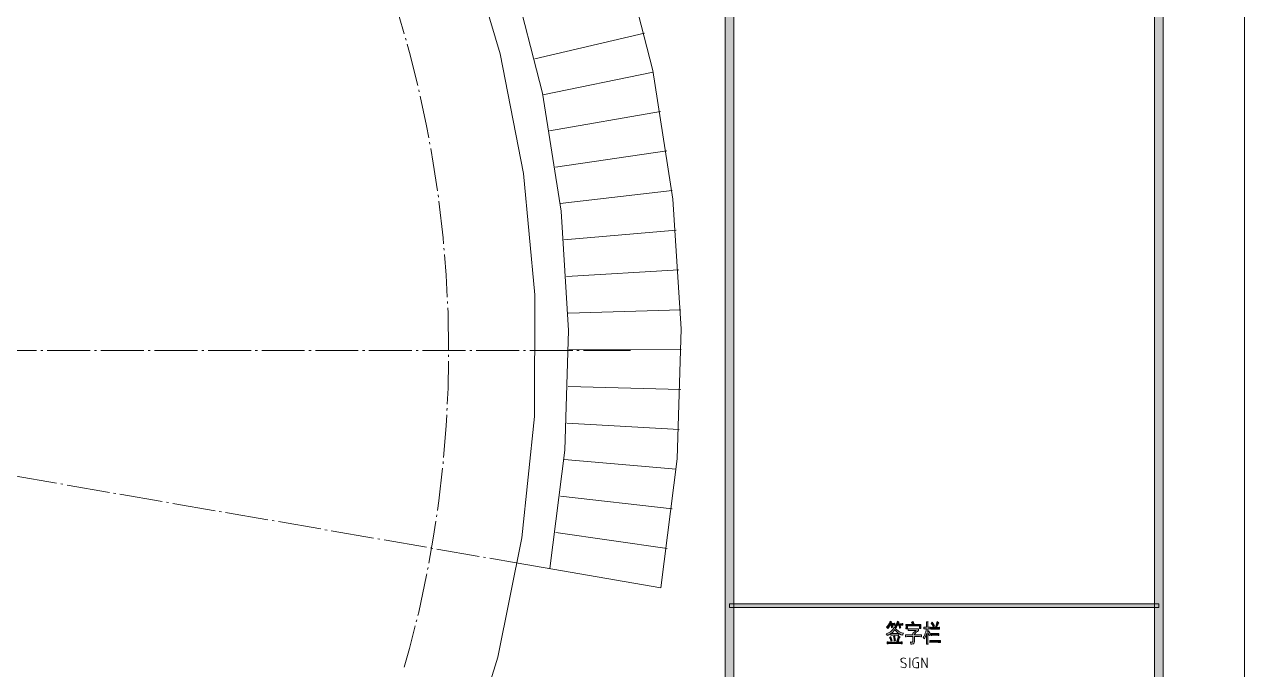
# Model space of a CAD drawing. Header units: millimetres. Extents: x 0 to 829, y 0 to 586.
# Drawn here: x 688.9 to 829.2, y 166.7 to 240.9 of the extents above; entities that cross this region are included whole.
import ezdxf

# ---------------------------------------------------------------- set-up
doc = ezdxf.new("R2010")
doc.units = ezdxf.units.MM

msp = doc.modelspace()

# ---------------------------------------------------------------- hatches: boundary and pattern name
h = msp.add_hatch(color=0)
h.dxf.hatch_style = 2
h.paths.add_polyline_path([(770.449028, 9.860139), (769.464778, 9.860139), (769.464778, 575.772139), (770.449028, 575.772139)])
h = msp.add_hatch(color=0)
h.dxf.hatch_style = 2
h.paths.add_polyline_path([(819.788528, 9.36625), (818.80075, 10.3505), (818.80075, 575.281778), (819.788528, 576.266028)])
h = msp.add_hatch(color=0)
h.dxf.hatch_style = 2
h.paths.add_polyline_path([(819.294639, 174.265167), (819.294639, 173.841833), (769.958667, 173.841833), (769.958667, 174.265167)])
h = msp.add_hatch(color=0)
h.paths.add_polyline_path([(789.865917, 170.642139), (789.703639, 170.702111), (789.484917, 170.804417), (789.424944, 170.843222), (789.424944, 170.642139), (789.350861, 170.649194), (789.206222, 170.652722), (789.135667, 170.652722), (788.811111, 170.652722), (788.7335, 170.652722), (788.581806, 170.649194), (788.500667, 170.642139), (788.500667, 170.829111), (788.387778, 170.7515), (788.179639, 170.635083), (788.084389, 170.596278), (788.06675, 170.663306), (788.010306, 170.776194), (787.967972, 170.818528), (788.158472, 170.874972), (788.465389, 171.044306), (788.581806, 171.157194), (788.694694, 171.273611), (788.839333, 171.474694), (788.867556, 171.562889), (788.909889, 171.541722), (789.008667, 171.502917), (789.068639, 171.485278), (789.033361, 171.428833), (789.139194, 171.301833), (789.372028, 171.104278), (789.506083, 171.03725), (789.636611, 170.966694), (789.858861, 170.896139), (789.950583, 170.896139), (789.911778, 170.843222), (789.872972, 170.712694)])
h.paths.add_polyline_path([(788.535944, 170.853806), (788.602972, 170.84675), (788.737028, 170.843222), (788.811111, 170.843222), (789.135667, 170.843222), (789.206222, 170.843222), (789.343806, 170.84675), (789.407306, 170.853806), (789.290889, 170.920833), (789.054528, 171.146611), (788.934583, 171.308889), (788.874611, 171.196), (788.677056, 170.970222)])
h = msp.add_hatch(color=0)
h.dxf.hatch_style = 2
h.paths.add_polyline_path([(788.966333, 171.806306), (788.885194, 171.813361), (788.7335, 171.820417), (788.666472, 171.820417), (788.684111, 171.756917), (788.722917, 171.636972), (788.744083, 171.573472), (788.691167, 171.559361), (788.610028, 171.520556), (788.57475, 171.495861), (788.567694, 171.562889), (788.539472, 171.725167), (788.518306, 171.820417), (788.426583, 171.820417), (788.356028, 171.696944), (788.218444, 171.495861), (788.151417, 171.41825), (788.119667, 171.467639), (788.038528, 171.54525), (787.992667, 171.573472), (788.087917, 171.651083), (788.232556, 171.831), (788.281944, 171.929778), (788.327806, 172.028556), (788.394833, 172.197889), (788.408944, 172.261389), (788.451278, 172.240222), (788.546528, 172.197889), (788.602972, 172.173194), (788.571222, 172.141444), (788.525361, 172.056778), (788.51125, 172.007389), (788.768778, 172.007389), (788.818167, 172.007389), (788.916944, 172.014444), (788.966333, 172.017972)])
h = msp.add_hatch(color=0)
h.dxf.hatch_style = 2
h.paths.add_polyline_path([(789.650722, 171.541722), (789.608389, 171.520556), (789.530778, 171.474694), (789.491972, 171.453528), (789.484917, 171.534667), (789.449639, 171.707528), (789.424944, 171.795722), (789.266194, 171.795722), (789.220333, 171.718111), (789.139194, 171.580528), (789.100389, 171.520556), (789.065111, 171.559361), (788.983972, 171.612278), (788.941639, 171.629917), (789.001611, 171.696944), (789.093333, 171.841583), (789.128611, 171.919194), (789.163889, 171.996806), (789.227389, 172.162611), (789.252083, 172.250806), (789.287361, 172.222583), (789.375556, 172.18025), (789.424944, 172.162611), (789.40025, 172.123806), (789.357917, 172.028556), (789.343806, 171.975639), (789.650722, 171.975639), (789.693056, 171.975639), (789.809472, 171.979167), (789.883556, 171.986222), (789.883556, 171.785139), (789.770667, 171.792194), (789.611917, 171.795722), (789.566056, 171.795722), (789.583694, 171.746333), (789.626028, 171.619333)])
h = msp.add_hatch(color=0)
h.dxf.hatch_style = 2
h.paths.add_polyline_path([(791.675667, 171.375917), (791.675667, 171.174833), (791.640389, 171.153667), (791.545139, 171.079583), (791.481639, 171.030194), (791.421667, 170.980806), (791.277028, 170.853806), (791.199417, 170.776194), (791.199417, 170.673889), (791.767389, 170.673889), (791.806194, 170.673889), (791.94025, 170.680944), (792.031972, 170.688), (792.031972, 170.46575), (791.94025, 170.476333), (791.806194, 170.486917), (791.767389, 170.486917), (791.199417, 170.486917), (791.199417, 169.918944), (791.195889, 169.809583), (791.139444, 169.682583), (791.090056, 169.664944), (791.040667, 169.647306), (790.896028, 169.619083), (790.800778, 169.6085), (790.79725, 169.664944), (790.7655, 169.799), (790.740806, 169.876611), (790.836056, 169.866028), (790.959528, 169.8625), (790.984222, 169.869556), (791.008917, 169.880139), (791.030083, 169.954222), (791.023028, 170.02125), (791.023028, 170.486917), (790.440944, 170.486917), (790.373917, 170.486917), (790.246917, 170.479861), (790.183417, 170.476333), (790.183417, 170.688), (790.246917, 170.680944), (790.370389, 170.673889), (790.433889, 170.673889), (791.023028, 170.673889), (791.023028, 170.726806), (791.015972, 170.818528), (791.008917, 170.864389), (791.044194, 170.885556), (791.128861, 170.949056), (791.174722, 170.987861), (791.220583, 171.026667), (791.333472, 171.125444), (791.4005, 171.185417), (790.751389, 171.185417), (790.673778, 171.185417), (790.550306, 171.181889), (790.500917, 171.174833), (790.500917, 171.3865), (790.550306, 171.379444), (790.67025, 171.375917), (790.740806, 171.375917)])
h = msp.add_hatch(color=0)
h.dxf.hatch_style = 2
h.paths.add_polyline_path([(791.008917, 172.240222), (791.086528, 172.102639), (791.181778, 171.922722), (791.199417, 171.883917), (791.957889, 171.883917), (791.954361, 171.802778), (791.947306, 171.675778), (791.947306, 171.629917), (791.947306, 171.591111), (791.954361, 171.48175), (791.957889, 171.407667), (791.792083, 171.407667), (791.792083, 171.707528), (790.398611, 171.707528), (790.398611, 171.397083), (790.232806, 171.397083), (790.236333, 171.474694), (790.243389, 171.598167), (790.243389, 171.6405), (790.243389, 171.686361), (790.236333, 171.806306), (790.232806, 171.883917), (791.008917, 171.883917), (790.977167, 171.947417), (790.906611, 172.056778), (790.867806, 172.106167), (790.899556, 172.134389), (790.970111, 172.201417)])
h = msp.add_hatch(color=0)
h.dxf.hatch_style = 2
h.paths.add_polyline_path([(792.282444, 171.573472), (792.335361, 171.573472), (792.444722, 171.569944), (792.497639, 171.562889), (792.599944, 171.562889), (792.599944, 171.831), (792.599944, 171.912139), (792.592889, 172.095583), (792.589361, 172.197889), (792.772806, 172.197889), (792.76575, 172.106167), (792.755167, 171.922722), (792.755167, 171.831), (792.755167, 171.562889), (792.857472, 171.562889), (792.889222, 171.562889), (792.963306, 171.569944), (793.005639, 171.573472), (793.005639, 171.365333), (792.991528, 171.368861), (792.906861, 171.379444), (792.839833, 171.3865), (792.755167, 171.3865), (792.755167, 171.051361), (792.839833, 171.143083), (792.899806, 171.030194), (793.005639, 170.825583), (793.055028, 170.730333), (793.023278, 170.698583), (792.959778, 170.631556), (792.931556, 170.596278), (792.882167, 170.709167), (792.793972, 170.882028), (792.755167, 170.942), (792.755167, 170.088278), (792.755167, 169.971861), (792.76575, 169.731972), (792.772806, 169.6085), (792.589361, 169.6085), (792.592889, 169.7355), (792.599944, 169.975389), (792.599944, 170.088278), (792.599944, 170.829111), (792.554083, 170.688), (792.427083, 170.391667), (792.349472, 170.2435), (792.314194, 170.285833), (792.247167, 170.359917), (792.215417, 170.388139), (792.278917, 170.486917), (792.395333, 170.733861), (792.44825, 170.882028), (792.501167, 171.026667), (792.57525, 171.280667), (792.589361, 171.3865), (792.483528, 171.3865), (792.282444, 171.365333)])
h = msp.add_hatch(color=0)
h.dxf.hatch_style = 2
h.paths.add_polyline_path([(794.021639, 172.074417), (793.989889, 172.035611), (793.926389, 171.92625), (793.894639, 171.859222), (793.862889, 171.788667), (793.799389, 171.629917), (793.764111, 171.541722), (793.824083, 171.541722), (793.898167, 171.54525), (794.039278, 171.559361), (794.106306, 171.562889), (794.106306, 171.340639), (794.039278, 171.347694), (793.894639, 171.351222), (793.8135, 171.351222), (793.365472, 171.351222), (793.280806, 171.351222), (793.139694, 171.347694), (793.08325, 171.340639), (793.08325, 171.562889), (793.139694, 171.559361), (793.280806, 171.54525), (793.365472, 171.541722), (793.605361, 171.541722), (793.633583, 171.612278), (793.690028, 171.756917), (793.714722, 171.831), (793.739417, 171.901556), (793.792333, 172.092056), (793.824083, 172.208472), (793.862889, 172.173194), (793.965194, 172.106167)])
h = msp.add_hatch(color=0)
h.dxf.hatch_style = 2
h.paths.add_polyline_path([(793.256111, 172.141444), (793.323139, 172.042667), (793.457194, 171.823944), (793.524222, 171.707528), (793.488944, 171.679306), (793.421917, 171.619333), (793.390167, 171.584056), (793.340778, 171.689889), (793.213778, 171.901556), (793.139694, 172.007389), (793.164389, 172.028556), (793.224361, 172.095583)])
h = msp.add_hatch(color=0)
h.dxf.hatch_style = 2
h.paths.add_polyline_path([(788.394833, 169.675528), (788.32075, 169.675528), (788.172583, 169.672), (788.094972, 169.664944), (788.094972, 169.876611), (788.176111, 169.869556), (788.32075, 169.866028), (788.38425, 169.866028), (789.160361, 169.866028), (789.185056, 169.933056), (789.237972, 170.098861), (789.266194, 170.197639), (789.297944, 170.296417), (789.343806, 170.479861), (789.357917, 170.564528), (789.403778, 170.536306), (789.506083, 170.490444), (789.559, 170.476333), (789.530778, 170.441056), (789.474333, 170.328167), (789.449639, 170.247028), (789.424944, 170.165889), (789.3685, 169.975389), (789.333222, 169.866028), (789.446111, 169.866028), (789.675417, 169.869556), (789.791833, 169.876611), (789.791833, 169.664944), (789.675417, 169.672), (789.499028, 169.675528), (789.442583, 169.675528)])
h = msp.add_hatch(color=0)
h.dxf.hatch_style = 2
h.paths.add_polyline_path([(788.493611, 170.476333), (788.546528, 170.342278), (788.620611, 170.120028), (788.641778, 170.031833), (788.610028, 170.02125), (788.543, 169.982444), (788.51125, 169.954222), (788.493611, 170.042417), (788.419528, 170.257611), (788.359556, 170.388139), (788.380722, 170.40225), (788.44775, 170.448111)])
h = msp.add_hatch(color=0)
h.dxf.hatch_style = 2
h.paths.add_polyline_path([(788.89225, 169.996556), (788.881667, 170.098861), (788.82875, 170.349333), (788.793472, 170.4975), (788.825222, 170.504556), (788.902833, 170.525722), (788.941639, 170.543361), (788.959278, 170.476333), (789.008667, 170.225861), (789.043944, 170.042417), (789.001611, 170.035361), (788.927528, 170.014194)])
h = msp.add_hatch(color=0)
h.dxf.hatch_style = 2
h.paths.add_polyline_path([(793.855833, 170.02125), (793.926389, 170.02125), (794.092194, 170.024778), (794.187444, 170.031833), (794.187444, 169.809583), (794.092194, 169.813111), (793.926389, 169.827222), (793.855833, 169.83075), (793.206722, 169.83075), (792.991528, 169.809583), (792.991528, 170.031833), (793.044444, 170.031833), (793.153806, 170.024778), (793.206722, 170.02125)])
h = msp.add_hatch(color=0)
h.dxf.hatch_style = 2
h.paths.add_polyline_path([(793.78175, 170.829111), (793.838194, 170.829111), (793.954611, 170.836167), (794.014583, 170.843222), (794.014583, 170.620972), (793.954611, 170.631556), (793.838194, 170.642139), (793.78175, 170.642139), (793.390167, 170.642139), (793.326667, 170.642139), (793.206722, 170.631556), (793.14675, 170.620972), (793.14675, 170.843222), (793.206722, 170.843222), (793.326667, 170.836167), (793.390167, 170.829111)])

# ---------------------------------------------------------------- linework, layer by layer
at = {"color": 0, "lineweight": 0}
for points in [[(0, 0), (0, 585.632278), (829.154778, 585.632278), (829.154778, 0)], [(770.449028, 9.860139), (769.464778, 9.860139), (769.464778, 575.772139), (770.449028, 575.772139)], [(819.788528, 9.36625), (818.80075, 10.3505), (818.80075, 575.281778), (819.788528, 576.266028)], [(819.294639, 174.265167), (819.294639, 173.841833), (769.958667, 173.841833), (769.958667, 174.265167)], [(789.865917, 170.642139), (789.703639, 170.702111), (789.484917, 170.804417), (789.424944, 170.843222), (789.424944, 170.642139), (789.350861, 170.649194), (789.206222, 170.652722), (789.135667, 170.652722), (788.811111, 170.652722), (788.7335, 170.652722), (788.581806, 170.649194), (788.500667, 170.642139), (788.500667, 170.829111), (788.387778, 170.7515), (788.179639, 170.635083), (788.084389, 170.596278), (788.06675, 170.663306), (788.010306, 170.776194), (787.967972, 170.818528), (788.158472, 170.874972), (788.465389, 171.044306), (788.581806, 171.157194), (788.694694, 171.273611), (788.839333, 171.474694), (788.867556, 171.562889), (788.909889, 171.541722), (789.008667, 171.502917), (789.068639, 171.485278), (789.033361, 171.428833), (789.139194, 171.301833), (789.372028, 171.104278), (789.506083, 171.03725), (789.636611, 170.966694), (789.858861, 170.896139), (789.950583, 170.896139), (789.911778, 170.843222), (789.872972, 170.712694)], [(788.966333, 171.806306), (788.885194, 171.813361), (788.7335, 171.820417), (788.666472, 171.820417), (788.684111, 171.756917), (788.722917, 171.636972), (788.744083, 171.573472), (788.691167, 171.559361), (788.610028, 171.520556), (788.57475, 171.495861), (788.567694, 171.562889), (788.539472, 171.725167), (788.518306, 171.820417), (788.426583, 171.820417), (788.356028, 171.696944), (788.218444, 171.495861), (788.151417, 171.41825), (788.119667, 171.467639), (788.038528, 171.54525), (787.992667, 171.573472), (788.087917, 171.651083), (788.232556, 171.831), (788.281944, 171.929778), (788.327806, 172.028556), (788.394833, 172.197889), (788.408944, 172.261389), (788.451278, 172.240222), (788.546528, 172.197889), (788.602972, 172.173194), (788.571222, 172.141444), (788.525361, 172.056778), (788.51125, 172.007389), (788.768778, 172.007389), (788.818167, 172.007389), (788.916944, 172.014444), (788.966333, 172.017972)], [(788.535944, 170.853806), (788.602972, 170.84675), (788.737028, 170.843222), (788.811111, 170.843222), (789.135667, 170.843222), (789.206222, 170.843222), (789.343806, 170.84675), (789.407306, 170.853806), (789.290889, 170.920833), (789.054528, 171.146611), (788.934583, 171.308889), (788.874611, 171.196), (788.677056, 170.970222)], [(789.650722, 171.541722), (789.608389, 171.520556), (789.530778, 171.474694), (789.491972, 171.453528), (789.484917, 171.534667), (789.449639, 171.707528), (789.424944, 171.795722), (789.266194, 171.795722), (789.220333, 171.718111), (789.139194, 171.580528), (789.100389, 171.520556), (789.065111, 171.559361), (788.983972, 171.612278), (788.941639, 171.629917), (789.001611, 171.696944), (789.093333, 171.841583), (789.128611, 171.919194), (789.163889, 171.996806), (789.227389, 172.162611), (789.252083, 172.250806), (789.287361, 172.222583), (789.375556, 172.18025), (789.424944, 172.162611), (789.40025, 172.123806), (789.357917, 172.028556), (789.343806, 171.975639), (789.650722, 171.975639), (789.693056, 171.975639), (789.809472, 171.979167), (789.883556, 171.986222), (789.883556, 171.785139), (789.770667, 171.792194), (789.611917, 171.795722), (789.566056, 171.795722), (789.583694, 171.746333), (789.626028, 171.619333)], [(791.675667, 171.375917), (791.675667, 171.174833), (791.640389, 171.153667), (791.545139, 171.079583), (791.481639, 171.030194), (791.421667, 170.980806), (791.277028, 170.853806), (791.199417, 170.776194), (791.199417, 170.673889), (791.767389, 170.673889), (791.806194, 170.673889), (791.94025, 170.680944), (792.031972, 170.688), (792.031972, 170.46575), (791.94025, 170.476333), (791.806194, 170.486917), (791.767389, 170.486917), (791.199417, 170.486917), (791.199417, 169.918944), (791.195889, 169.809583), (791.139444, 169.682583), (791.090056, 169.664944), (791.040667, 169.647306), (790.896028, 169.619083), (790.800778, 169.6085), (790.79725, 169.664944), (790.7655, 169.799), (790.740806, 169.876611), (790.836056, 169.866028), (790.959528, 169.8625), (790.984222, 169.869556), (791.008917, 169.880139), (791.030083, 169.954222), (791.023028, 170.02125), (791.023028, 170.486917), (790.440944, 170.486917), (790.373917, 170.486917), (790.246917, 170.479861), (790.183417, 170.476333), (790.183417, 170.688), (790.246917, 170.680944), (790.370389, 170.673889), (790.433889, 170.673889), (791.023028, 170.673889), (791.023028, 170.726806), (791.015972, 170.818528), (791.008917, 170.864389), (791.044194, 170.885556), (791.128861, 170.949056), (791.174722, 170.987861), (791.220583, 171.026667), (791.333472, 171.125444), (791.4005, 171.185417), (790.751389, 171.185417), (790.673778, 171.185417), (790.550306, 171.181889), (790.500917, 171.174833), (790.500917, 171.3865), (790.550306, 171.379444), (790.67025, 171.375917), (790.740806, 171.375917)], [(791.008917, 172.240222), (791.086528, 172.102639), (791.181778, 171.922722), (791.199417, 171.883917), (791.957889, 171.883917), (791.954361, 171.802778), (791.947306, 171.675778), (791.947306, 171.629917), (791.947306, 171.591111), (791.954361, 171.48175), (791.957889, 171.407667), (791.792083, 171.407667), (791.792083, 171.707528), (790.398611, 171.707528), (790.398611, 171.397083), (790.232806, 171.397083), (790.236333, 171.474694), (790.243389, 171.598167), (790.243389, 171.6405), (790.243389, 171.686361), (790.236333, 171.806306), (790.232806, 171.883917), (791.008917, 171.883917), (790.977167, 171.947417), (790.906611, 172.056778), (790.867806, 172.106167), (790.899556, 172.134389), (790.970111, 172.201417)], [(792.282444, 171.573472), (792.335361, 171.573472), (792.444722, 171.569944), (792.497639, 171.562889), (792.599944, 171.562889), (792.599944, 171.831), (792.599944, 171.912139), (792.592889, 172.095583), (792.589361, 172.197889), (792.772806, 172.197889), (792.76575, 172.106167), (792.755167, 171.922722), (792.755167, 171.831), (792.755167, 171.562889), (792.857472, 171.562889), (792.889222, 171.562889), (792.963306, 171.569944), (793.005639, 171.573472), (793.005639, 171.365333), (792.991528, 171.368861), (792.906861, 171.379444), (792.839833, 171.3865), (792.755167, 171.3865), (792.755167, 171.051361), (792.839833, 171.143083), (792.899806, 171.030194), (793.005639, 170.825583), (793.055028, 170.730333), (793.023278, 170.698583), (792.959778, 170.631556), (792.931556, 170.596278), (792.882167, 170.709167), (792.793972, 170.882028), (792.755167, 170.942), (792.755167, 170.088278), (792.755167, 169.971861), (792.76575, 169.731972), (792.772806, 169.6085), (792.589361, 169.6085), (792.592889, 169.7355), (792.599944, 169.975389), (792.599944, 170.088278), (792.599944, 170.829111), (792.554083, 170.688), (792.427083, 170.391667), (792.349472, 170.2435), (792.314194, 170.285833), (792.247167, 170.359917), (792.215417, 170.388139), (792.278917, 170.486917), (792.395333, 170.733861), (792.44825, 170.882028), (792.501167, 171.026667), (792.57525, 171.280667), (792.589361, 171.3865), (792.483528, 171.3865), (792.282444, 171.365333)], [(794.021639, 172.074417), (793.989889, 172.035611), (793.926389, 171.92625), (793.894639, 171.859222), (793.862889, 171.788667), (793.799389, 171.629917), (793.764111, 171.541722), (793.824083, 171.541722), (793.898167, 171.54525), (794.039278, 171.559361), (794.106306, 171.562889), (794.106306, 171.340639), (794.039278, 171.347694), (793.894639, 171.351222), (793.8135, 171.351222), (793.365472, 171.351222), (793.280806, 171.351222), (793.139694, 171.347694), (793.08325, 171.340639), (793.08325, 171.562889), (793.139694, 171.559361), (793.280806, 171.54525), (793.365472, 171.541722), (793.605361, 171.541722), (793.633583, 171.612278), (793.690028, 171.756917), (793.714722, 171.831), (793.739417, 171.901556), (793.792333, 172.092056), (793.824083, 172.208472), (793.862889, 172.173194), (793.965194, 172.106167)], [(793.256111, 172.141444), (793.323139, 172.042667), (793.457194, 171.823944), (793.524222, 171.707528), (793.488944, 171.679306), (793.421917, 171.619333), (793.390167, 171.584056), (793.340778, 171.689889), (793.213778, 171.901556), (793.139694, 172.007389), (793.164389, 172.028556), (793.224361, 172.095583)], [(788.394833, 169.675528), (788.32075, 169.675528), (788.172583, 169.672), (788.094972, 169.664944), (788.094972, 169.876611), (788.176111, 169.869556), (788.32075, 169.866028), (788.38425, 169.866028), (789.160361, 169.866028), (789.185056, 169.933056), (789.237972, 170.098861), (789.266194, 170.197639), (789.297944, 170.296417), (789.343806, 170.479861), (789.357917, 170.564528), (789.403778, 170.536306), (789.506083, 170.490444), (789.559, 170.476333), (789.530778, 170.441056), (789.474333, 170.328167), (789.449639, 170.247028), (789.424944, 170.165889), (789.3685, 169.975389), (789.333222, 169.866028), (789.446111, 169.866028), (789.675417, 169.869556), (789.791833, 169.876611), (789.791833, 169.664944), (789.675417, 169.672), (789.499028, 169.675528), (789.442583, 169.675528)], [(788.493611, 170.476333), (788.546528, 170.342278), (788.620611, 170.120028), (788.641778, 170.031833), (788.610028, 170.02125), (788.543, 169.982444), (788.51125, 169.954222), (788.493611, 170.042417), (788.419528, 170.257611), (788.359556, 170.388139), (788.380722, 170.40225), (788.44775, 170.448111)], [(788.89225, 169.996556), (788.881667, 170.098861), (788.82875, 170.349333), (788.793472, 170.4975), (788.825222, 170.504556), (788.902833, 170.525722), (788.941639, 170.543361), (788.959278, 170.476333), (789.008667, 170.225861), (789.043944, 170.042417), (789.001611, 170.035361), (788.927528, 170.014194)], [(793.855833, 170.02125), (793.926389, 170.02125), (794.092194, 170.024778), (794.187444, 170.031833), (794.187444, 169.809583), (794.092194, 169.813111), (793.926389, 169.827222), (793.855833, 169.83075), (793.206722, 169.83075), (792.991528, 169.809583), (792.991528, 170.031833), (793.044444, 170.031833), (793.153806, 170.024778), (793.206722, 170.02125)], [(793.78175, 170.829111), (793.838194, 170.829111), (793.954611, 170.836167), (794.014583, 170.843222), (794.014583, 170.620972), (793.954611, 170.631556), (793.838194, 170.642139), (793.78175, 170.642139), (793.390167, 170.642139), (793.326667, 170.642139), (793.206722, 170.631556), (793.14675, 170.620972), (793.14675, 170.843222), (793.206722, 170.843222), (793.326667, 170.836167), (793.390167, 170.829111)]]:
    msp.add_lwpolyline(points, close=True, dxfattribs=at)
for points in [[(762.067028, 176.096083), (763.929694, 190.937444), (764.395361, 205.888167), (763.4605, 220.817722), (761.135694, 235.592056), (757.438583, 250.087694), (752.404444, 264.170583), (746.072083, 277.724306), (738.505, 290.625389), (729.763167, 302.764472), (719.924194, 314.032194), (709.076278, 324.329778), (697.311139, 333.569028), (684.734611, 341.665278), (671.459583, 348.555028), (657.595417, 354.17125), (643.265583, 358.468083), (628.600611, 361.403194), (613.723972, 362.958944)], [(749.321167, 178.304472), (751.032139, 191.942861), (751.459, 205.687083), (750.60175, 219.406611), (748.463917, 232.985028), (745.066667, 246.305917), (740.438222, 259.252861), (734.620917, 271.709444), (727.664139, 283.566306), (719.631389, 294.721139), (710.589694, 305.075167), (700.620194, 314.540194), (689.807556, 323.031556), (678.247028, 330.475167), (666.044444, 336.807528), (653.302111, 341.968667), (640.136444, 345.91625), (626.656806, 348.615), (612.983139, 350.04375)], [(556.471667, 68.555306), (569.884278, 64.498361), (583.6285, 61.771389), (597.570278, 60.399083), (611.582611, 60.399083), (625.527917, 61.771389), (639.272139, 64.498361), (652.681222, 68.555306), (665.631694, 73.903417), (678.000083, 80.489778), (689.659389, 88.257944), (700.507306, 97.126778), (710.434472, 107.015139), (719.349167, 117.82425), (727.163194, 129.455333), (733.806, 141.791972), (739.207028, 154.721278), (743.320417, 168.11625), (746.103833, 181.846361), (747.529056, 195.784611), (747.589028, 209.796944), (746.276694, 223.745778), (743.606167, 237.500583), (739.605667, 250.930833)], [(732.578333, 239.804222), (732.003306, 241.825639), (731.146056, 244.50675)], [(747.599611, 236.925556), (760.19025, 239.878306)], [(732.779417, 239.091611), (732.712389, 239.327972)], [(734.134083, 233.856389), (733.188639, 237.659333), (732.913472, 238.618889)], [(748.502722, 232.805111), (761.1745, 235.398028)], [(734.303417, 233.136722), (734.2505, 233.376611)], [(735.3935, 227.838), (735.143028, 229.217361), (734.405722, 232.656944)], [(749.285889, 228.6635), (762.028222, 230.889528)], [(735.524028, 227.111278), (735.481694, 227.354694)], [(736.384806, 221.770222), (735.915611, 224.952278), (735.612222, 226.627972)], [(749.952639, 224.497194), (762.754944, 226.356333)], [(750.499444, 220.316778), (763.347611, 221.809028)], [(736.494167, 221.039972), (736.458889, 221.283389)], [(737.097417, 215.663639), (737.040972, 216.362139), (736.561194, 220.553139)], [(750.926306, 216.12225), (763.813278, 217.244083)], [(737.157389, 214.929861), (737.13975, 215.173278)], [(737.517222, 209.528833), (737.39375, 212.044139), (737.199722, 214.4395)], [(751.229694, 211.913611), (764.144889, 212.665028)], [(737.5525, 208.791528), (737.541917, 209.038472)], [(737.675972, 203.383444), (737.605417, 207.715556), (737.577194, 208.301167)], [(751.416667, 207.701444), (764.345972, 208.082444)], [(685.383722, 203.383444), (690.315556, 203.383444)], [(690.809444, 203.383444), (691.052861, 203.383444)], [(691.54675, 203.383444), (696.478583, 203.383444)], [(696.968944, 203.383444), (697.215889, 203.383444)], [(697.709778, 203.383444), (702.638083, 203.383444)], [(703.131972, 203.383444), (703.378917, 203.383444)], [(703.872806, 203.383444), (708.801111, 203.383444)], [(709.295, 203.383444), (709.541944, 203.383444)], [(710.032306, 203.383444), (714.964139, 203.383444)], [(715.4545, 203.383444), (715.701444, 203.383444)], [(716.195333, 203.383444), (721.123639, 203.383444)], [(721.617528, 203.383444), (721.864472, 203.383444)], [(722.358361, 203.383444), (727.286667, 203.383444)], [(727.780556, 203.383444), (728.0275, 203.383444)], [(728.517861, 203.383444), (733.449694, 203.383444)], [(733.940056, 203.383444), (734.187, 203.383444)], [(734.680889, 203.383444), (739.609194, 203.383444)], [(740.103083, 203.383444), (740.350028, 203.383444)], [(740.843917, 203.383444), (745.772222, 203.383444)], [(746.266111, 203.383444), (746.513056, 203.383444)], [(747.003417, 203.383444), (751.93525, 203.383444)], [(751.480167, 203.48575), (764.413, 203.492806)], [(752.429139, 203.383444), (752.672556, 203.383444)], [(753.166444, 203.383444), (758.578056, 203.383444)], [(737.517222, 197.238056), (737.605417, 199.051333), (737.654806, 202.155778)], [(737.665389, 202.646139), (737.668917, 202.893083)], [(751.420194, 199.266528), (764.3495, 198.906694)], [(737.481944, 196.50075), (737.492528, 196.747694)], [(737.097417, 191.10325), (737.39375, 194.72275), (737.45725, 196.010389)], [(751.243806, 195.054361), (764.155472, 194.320583)], [(750.943944, 190.84925), (763.830917, 189.745056)], [(736.384806, 184.996667), (736.547083, 186.100861), (736.981, 189.879111)], [(737.037444, 190.369472), (737.040972, 190.40475), (737.058611, 190.612889)], [(687.757917, 188.972472), (692.615667, 188.129333)], [(693.098972, 188.044667), (693.342389, 188.002333)], [(693.829222, 187.917667), (698.686972, 187.078056)], [(699.170278, 186.993389), (699.413694, 186.951056)], [(699.900528, 186.866389), (704.758278, 186.026778)], [(750.524139, 186.651194), (763.372306, 185.176583)], [(705.241583, 185.942111), (705.485, 185.899778)], [(705.971833, 185.815111), (710.829583, 184.971972)], [(711.312889, 184.890833), (711.556306, 184.8485)], [(712.043139, 184.763833), (716.900889, 183.920694)], [(717.384194, 183.836028), (717.627611, 183.793694)], [(718.114444, 183.712556), (722.972194, 182.869417)], [(735.3935, 178.928889), (735.915611, 181.814611), (736.204889, 183.779583)], [(736.278972, 184.266417), (736.31425, 184.509833)], [(723.459028, 182.78475), (723.698917, 182.742417)], [(724.18575, 182.65775), (729.0435, 181.818139)], [(749.980861, 182.470778), (762.786694, 180.629278)], [(729.530333, 181.733472), (729.770222, 181.691139)], [(730.257056, 181.606472), (735.114806, 180.766861)], [(735.601639, 180.682194), (735.841528, 180.639861)], [(736.328361, 180.555194), (741.186111, 179.712056)], [(741.672944, 179.630917), (741.916361, 179.588583)], [(742.399667, 179.503917), (745.437083, 178.978278)], [(735.262972, 178.202167), (735.305306, 178.445583)], [(745.437083, 178.978278), (762.067028, 176.096083)], [(734.134083, 172.9105), (734.232861, 173.312667), (735.143028, 177.549528), (735.174778, 177.718861)], [(732.578333, 166.962667), (733.188639, 169.111083), (733.83775, 171.718111)], [(733.957694, 172.197889), (734.014139, 172.43425)], [(789.650722, 167.019111), (790.031722, 166.892111)], [(790.222222, 167.971611), (789.904722, 168.035111), (789.745972, 167.978667), (789.657778, 167.837556), (789.675417, 167.67175), (789.788306, 167.551806)], [(789.788306, 167.551806), (790.144611, 167.375417)], [(790.031722, 166.892111), (790.186944, 166.948556), (790.278667, 167.089667), (790.261028, 167.255472), (790.144611, 167.375417)], [(790.663194, 166.892111), (790.663194, 168.035111)], [(791.361694, 168.035111), (791.135917, 167.939861), (791.044194, 167.717611)], [(791.044194, 167.209611), (791.044194, 167.717611)], [(791.044194, 167.209611), (791.135917, 166.987361), (791.361694, 166.892111)], [(791.361694, 168.035111), (791.679194, 168.035111)], [(791.488694, 167.527111), (791.679194, 167.527111), (791.679194, 166.892111), (791.361694, 166.892111)], [(792.056667, 166.892111), (792.056667, 168.035111), (792.691667, 166.892111), (792.691667, 168.035111)]]:
    msp.add_lwpolyline(points, dxfattribs=at)

doc.saveas('drawing.dxf')
